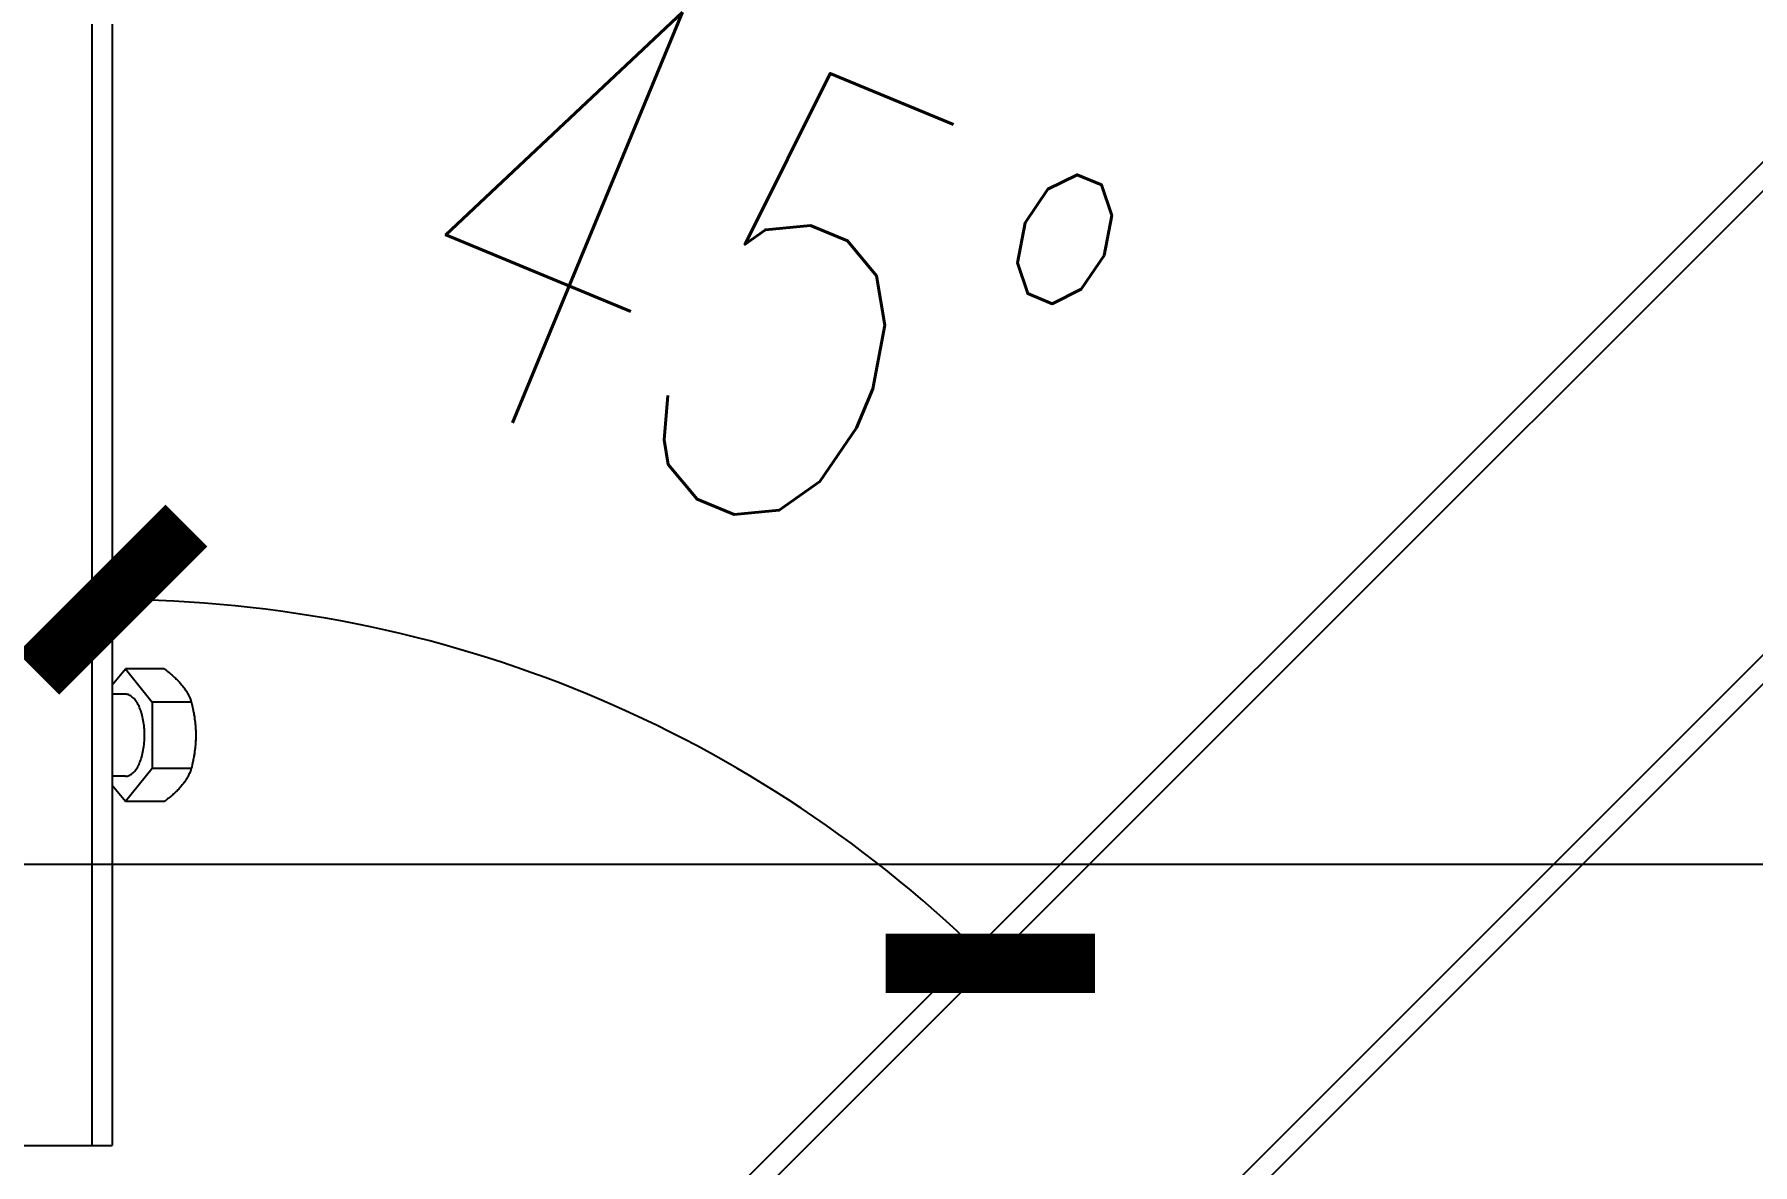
# Model space of a CAD drawing. Extents: x 795723 to 6584336, y 16443136 to 18851075.
# Drawn here: x 1984233 to 1985451, y 17883408 to 17884210 of the extents above; entities that cross this region are included whole.
import ezdxf

# ---------------------------------------------------------------- set-up
doc = ezdxf.new("R2010")
doc.units = 0
doc.header["$LTSCALE"] = 1000
doc.header["$MEASUREMENT"] = 0
doc.layers.get('Defpoints').update_dxf_attribs({"color": 250})
for name, color, linetype in [('02___PRT_ALL_AXES', 7, 'Continuous'), ('JZ_0', 7, 'Continuous'), ('图框', 4, 'Continuous')]:
    doc.layers.add(name, color=color, linetype=linetype)
doc.styles.add('DIM_FONT', font='SIMPLEX', dxfattribs={"width": 0.7, "bigfont": 'GBCBIG'})
doc.dimstyles.new('DIMN150', dxfattribs={"dimscale": 1.5, "dimtxt": 300, "dimasz": 100, "dimexe": 250, "dimexo": 300, "dimgap": 150, "dimtad": 1, "dimdec": 0, "dimzin": 0, "dimdsep": 46, "dimtxsty": 'DIM_FONT', "dimblk": 'ARCHTICK', "dimcen": 0.09, "dimclrt": 7, "dimazin": 2, "dimtfac": 1, "dimtdec": 0, "dimtix": 1, "dimtmove": 2, "dimatfit": 3, "dimldrblk": 'ARCHTICK', "dimfxl": 0, "dimtolj": 1, "dimtzin": 0, "dimarcsym": 0})

# ---------------------------------------------------------------- blocks, each defined once
blk = doc.blocks.new('_ArchTick')
at = {"color": 0, "linetype": 'ByBlock', "const_width": 0.4}
blk.add_lwpolyline([(-0.5, -0.5), (0.5, 0.5)], dxfattribs=at)
blk = doc.blocks.new('*D24')
at = {"layer": 'Defpoints', "color": 0, "linetype": 'Continuous'}
for p in [(-3643696.658795173, 1109066.101409193), (-3647237.641766723, 1108888.496462017), (-3646608.942197162, 1106614.058034815), (-3647237.641766723, 1106229.850958012), (-3647033.563414936, 1105729.196789424)]:
    blk.add_point(p, dxfattribs=at)
at = {"layer": '图框', "color": 0, "linetype": 'Continuous', "lineweight": -2}
blk.add_arc((-3647237.641766723, 1105525.118437636), 1257.399139123694, 45.00000000005411, 89.99999999999945, dxfattribs=at)
at = {"layer": '图框', "color": 0, "linetype": 'Continuous', "lineweight": -2, "xscale": 150, "yscale": 150, "zscale": 150}
for p, rotation in [((-3647237.641766723, 1106782.51757676), 179.9999999999994), ((-3646348.526308791, 1106414.23389557), 315.0000000000541)]:
    blk.add_blockref('_ArchTick', p, dxfattribs=dict(at, rotation=rotation))
at = {"layer": '图框', "color": 7, "linetype": 'Continuous', "insert": (-3646584.248403746, 1107102.5495561), "char_height": 450, "attachment_point": 5, "rotation": 337.5000000000264, "style": 'DIM_FONT'}
blk.add_mtext('\\A1;45°', dxfattribs=at)
blk = doc.blocks.new('抗震大样1')
at = {"color": 2, "linetype": 'Continuous'}
for p, q in [((2821.165149223525, -3571.264648917597), (6158.06976894103, -234.3600292024203)), ((6172.756849152967, -249.0471093629021), (2835.852229389828, -3585.951729132095)), ((2611.003209599759, -426.6520565391984), (2611.003209599759, -3085.297560543753)), ((2631.773877603002, -426.6520565391984), (2631.773877603002, -3085.297560543753)), ((6407.75013221195, -484.0403924677521), (3070.845512493979, -3820.945012193872)), ((6422.437212422956, -498.7274726380128), (3085.532592660282, -3835.632092407206)), ((2257.901853601448, -3085.297560543753), (2631.773877603002, -3085.297560543753))]:
    blk.add_line(p, q, dxfattribs=at)
at = {"color": 6, "linetype": 'Continuous'}
for p, q in [((2631.773877603002, -2618.97853486822), (2644.9869394782, -2602.729276268976)), ((2644.9869394782, -2602.729276268976), (2672.290405791719, -2636.306738412008)), ((2672.290405791719, -2636.306738412008), (2672.290405791719, -2703.461662676418)), ((2672.290405791719, -2703.461662676418), (2644.9869394782, -2737.039124776376)), ((2644.9869394782, -2737.039124776376), (2631.773877603002, -2720.789866175735))]:
    blk.add_line(p, q, dxfattribs=at)
at = {"layer": '02___PRT_ALL_AXES', "color": 6, "linetype": 'Continuous'}
for p, q in [((2684.415098208934, -2602.729276268976), (2644.9869394782, -2602.729276268976)), ((2644.9869394782, -2628.342864547856), (2631.773877603002, -2628.342864547856)), ((2711.718564519193, -2636.306738412008), (2672.290405791719, -2636.306738412008)), ((2644.9869394782, -2711.425536539406), (2631.773877603002, -2711.425536539406)), ((2711.718564519193, -2703.461662676418), (2672.290405791719, -2703.461662676418)), ((2684.415098208934, -2737.039124776376), (2644.9869394782, -2737.039124776376))]:
    blk.add_line(p, q, dxfattribs=at)
for points, start_tangent, end_tangent in [([(2684.415098208468, -2602.729276270373), (2688.900138085708, -2606.230606758036), (2692.919808113482, -2609.60731827165), (2696.539257905912, -2612.924574112985), (2699.783846111037, -2616.22261252068), (2702.653260144871, -2619.518007772509)], (0.797733457845802, -0.6030102239874382), (0.6308956975837421, -0.7758676554479659)), ([(2702.653260144871, -2619.518007772509), (2705.142757426016, -2622.812858007615), (2707.261641396675, -2626.110592464218), (2709.037200930994, -2629.428008616669), (2710.509455333464, -2632.805548954755), (2711.718564518727, -2636.306738413172)], (0.6308952931440172, -0.7758679843173868), (0.290312617461952, -0.9569318597174987)), ([(2644.986939477734, -2711.425536539406), (2648.570510016289, -2710.718216330511), (2652.032046360429, -2708.620342716342), (2655.253670059144, -2705.20335621899), (2658.125672571827, -2700.583618271165), (2660.550251255278, -2694.918448446086), (2662.444840011653, -2688.400767352898), (2663.744920946192, -2681.252526763361), (2664.40622129431, -2673.71715144976), (2664.40622129431, -2666.051249598153), (2663.744920946192, -2658.515874326695), (2662.444840011653, -2651.367633736692), (2660.550251255278, -2644.849952599267), (2658.125672571827, -2639.184782814467), (2655.253670059144, -2634.565044826362), (2652.032046360429, -2631.148058327381), (2648.570510016289, -2629.050184713444), (2644.986939477734, -2628.342864546692)], (1, 0), (-1, 0)), ([(2711.718564518727, -2636.306738413172), (2713.356502385344, -2643.309399386402), (2713.753273325507, -2645.240981534589)], (0.2469882848062499, -0.9690184658552524), (0.1950651251616139, -0.9807902920327485)), ([(2713.753273325507, -2645.240981534589), (2714.630404216703, -2650.062822439708), (2715.552432033699, -2656.69733413239), (2716.115224913228, -2663.293410905637), (2716.304992922582, -2669.884200546192)], (0.195065125370445, -0.9807902919912149), (0, -1)), ([(2714.146792236716, -2647.221861775964), (2714.226746305358, -2647.628692198545), (2715.374702036381, -2654.832250611391), (2716.071421817876, -2662.293298543198), (2716.304992964957, -2669.884201039094)], (0.1948118403599862, -0.9808406327510885), (0, -1)), ([(2716.304992922582, -2669.884200546192), (2716.115286685526, -2676.47391383932), (2715.552622209769, -2683.069379797438), (2714.630629413296, -2689.704209144693), (2713.753247606102, -2694.527548868908)], (-7.098577909573665e-07, -0.9999999999997482), (-0.1950659633896004, -0.9807901253208493)), ([(2716.304992964957, -2669.884201039094), (2716.071421735454, -2677.475103373639), (2715.374701953493, -2684.936151188798), (2714.226746224798, -2692.139709430747), (2714.146792236716, -2692.546539269853)], (-6.541805192882833e-07, -0.9999999999997862), (-0.194811829087033, -0.9808406349900909)), ([(2713.753247606102, -2694.527548868908), (2713.356441983487, -2696.459286878351), (2711.718564518727, -2703.461662676884)], (-0.1950659645730812, -0.9807901250854709), (-0.2469882860032349, -0.9690184655501587)), ([(2711.718564518727, -2703.461662676884), (2710.509400413372, -2706.962993162451), (2709.037533969153, -2710.339704680024), (2707.262139853556, -2713.656960519264), (2705.143137448002, -2716.954998929054), (2702.65325956326, -2720.250394015573)], (-0.2903126187082214, -0.9569318593394073), (-0.6308956978934643, -0.7758676551961158)), ([(2702.65325956326, -2720.250394015573), (2699.784345273394, -2723.545250616036), (2696.540133843664, -2726.842983525945), (2692.920590008143, -2730.160398141248), (2688.89996161731, -2733.537936944515), (2684.415098208468, -2737.039124777541)], (-0.6308963610814093, -0.7758671159252954), (-0.7977334587894406, -0.6030102227390811))]:
    blk.add_spline(points, degree=3, dxfattribs=dict(at, start_tangent=start_tangent, end_tangent=end_tangent))
at = {"layer": '图框', "linetype": 'Continuous'}
dim = blk.add_angular_dim_2l(base=(3260.473447164055, -2701.090483741136), line1=((6172.756849152967, -249.0471093629021), (2835.852229389828, -3585.951729132095)), line2=((2631.773877603002, -426.6520565391984), (2631.773877603002, -3085.297560543753)), dimstyle='DIMN150', dxfattribs=at)
dim.commit()
dim.dimension.update_dxf_attribs({"geometry": '*D24', "text_midpoint": (3285.167240580078, -2212.598962455522), "insert": (3649869.415644326, -1109315.148518556)})

msp = doc.modelspace()

# ---------------------------------------------------------------- linework, layer by layer
at = {"layer": 'JZ_0', "color": 8}
msp.add_line((1981494.831187989, 17883621.31543197), (1998727.81972628, 17883621.31543197), dxfattribs=at)

# ---------------------------------------------------------------- block references
at = {"xscale": 0.7, "yscale": 0.7, "zscale": 0.7}
msp.add_blockref('抗震大样1', (1982446.111989248, 17885581.71706331), dxfattribs=at)

doc.saveas('drawing.dxf')
